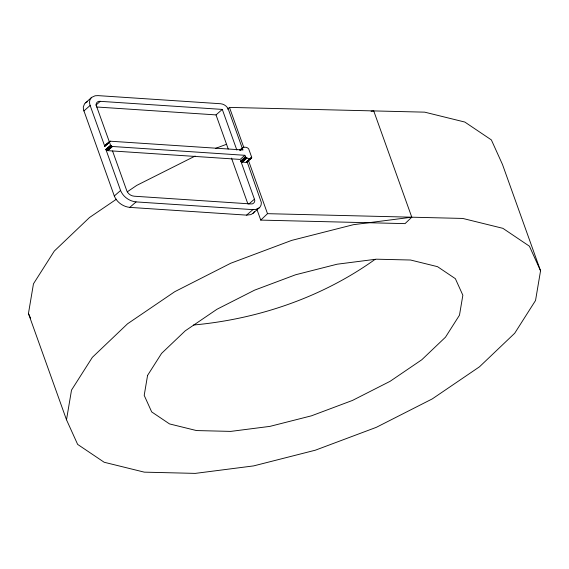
<?xml version="1.0" encoding="UTF-8"?>
<svg xmlns="http://www.w3.org/2000/svg" width="569" height="569" viewBox="0 0 569 569"><rect width="100%" height="100%" fill="white"/><g stroke="black" fill="none" stroke-linecap="round" stroke-linejoin="round"><path stroke-width="0.85" d="M236.868 150.102L222.287 109.412L100.258 101.332C97.555 100.727 95.123 103.544 96.467 106.076L110.578 145.28L112.043 146.461L244.89 155.301C244.613 158.274 251.398 160.102 251.683 157.229L248.689 148.893C247.351 146.624 240.452 146.162 242.991 149.988L110.535 141.219C108.786 142.079 102.128 147.976 105.834 145.337M242.223 148.082L228.411 109.447C227.166 106.318 224.001 104.07 220.672 103.743L98.01 95.62L95.123 95.784L91.687 97.349L84.603 103.679L83.302 106.958L83.472 109.582L114.312 195.985C116.809 202.244 123.132 206.739 129.796 207.386L246.612 215.125L250.794 214.613L252.942 213.396L260.026 207.066L261.1 204.989L261.349 202.507L246.982 161.34L246.228 162.385L242.302 162.129L240.751 160.927L245.445 156.816M227.614 109.156L229.456 107.399L424.702 112.157L464.823 122.05L491.36 139.903L502.498 164.519L540.55 270.794L535.536 300.489L514.717 333.228L479.496 366.792L432.291 398.89L376.308 427.34L315.361 450.193L253.618 465.904L195.267 473.387L144.298 472.149L104.177 462.256L77.64 444.396L66.502 419.787L28.45 313.512L33.464 283.817L54.283 251.078L89.504 217.514L116.375 199.242M66.502 419.787L71.516 390.099L92.342 357.353L127.556 323.789L174.761 291.691L230.744 263.241L291.691 240.388L353.441 224.684L411.785 217.194L373.733 110.919L371.088 111.254M254.393 211.583L252.942 213.396M91.687 97.349C89.326 99.305 89.105 102.769 90.137 105.478L104.803 146.389M256.868 209.228L260.758 220.103L267.508 213.674L462.753 218.439L502.875 228.325L529.412 246.185L540.55 270.794M411.785 217.194L405.043 223.624L260.758 220.103M83.871 110.962L90.137 105.478M95.869 105.173L100.258 101.332M104.86 145.778L110.009 141.283M104.81 145.913L110.173 141.24M104.781 146.062L110.35 141.219M104.774 146.226L109.476 142.108M259.208 207.913L255.78 209.47L252.885 209.634L136.069 201.903C129.398 201.255 123.075 196.76 120.578 190.501L105.877 149.398L110.578 145.28M244.89 155.301L240.196 159.42L107.733 150.65L106.232 149.896L105.976 149.569L110.671 145.451M106.09 149.739L110.791 145.621M106.232 149.896L110.934 145.785M106.389 150.052L111.09 145.934M106.567 150.188L111.268 146.077M106.752 150.316L111.453 146.197M106.944 150.422L111.645 146.304M107.143 150.508L111.844 146.389M107.342 150.579L112.043 146.461M107.541 150.621L112.242 146.503M107.733 150.65L112.434 146.532M114.312 195.985L120.578 190.501M96.645 106.993L216.021 114.902L222.287 109.412M129.796 207.386L136.069 201.903M239.805 150.188L242.75 147.613M239.947 150.102L243.041 147.471M240.282 150.003L243.219 147.435M240.68 149.846L242.444 148.303M240.701 150.024L242.465 148.481M240.851 161.112L245.552 156.994M240.979 161.283L245.68 157.172M241.128 161.454L245.829 157.336M241.299 161.61L246 157.492M241.484 161.752L246.185 157.634M241.683 161.881L246.377 157.762M241.882 161.98L246.583 157.869M242.095 162.065L246.797 157.947M242.302 162.129L247.003 158.011M249.919 158.772L251.683 157.229M247.003 161.518L251.704 157.4M246.228 162.385L251.697 157.57M246.405 162.35L251.669 157.727M246.562 162.293L251.605 157.862M248.788 204.122L254.428 199.178L240.751 160.927M246.612 215.125L252.885 209.634M85.421 102.833L87.562 101.623M127.271 191.831L136.709 185.409L195.16 156.041M375.106 259.35C322.154 297.295 258.255 319.109 193.574 325.006M215.751 148.317L226.455 144.306M28.45 313.512L30.605 318.27M229.456 107.399L243.838 147.57M248.333 160.117L267.508 213.674M216.021 114.902L228.226 148.978M231.498 158.125L247.864 203.837M112.541 150.963L126.773 190.729C127.918 193.787 130.998 195.971 134.234 196.213L250.637 203.922C253.34 204.534 255.773 201.711 254.428 199.178M147.57 375.412L144.199 395.37L151.688 411.913L169.526 423.919L196.49 430.562L230.758 431.394L269.976 426.366L311.485 415.811L352.453 400.441L390.078 381.322L421.814 359.743L445.484 337.182L459.482 315.176L462.853 295.219L455.364 278.675L437.525 266.669L410.562 260.019L376.301 259.187L337.076 264.215L295.567 274.777L254.606 290.14L216.974 309.259L185.238 330.838L161.568 353.399L147.57 375.412"/></g></svg>
